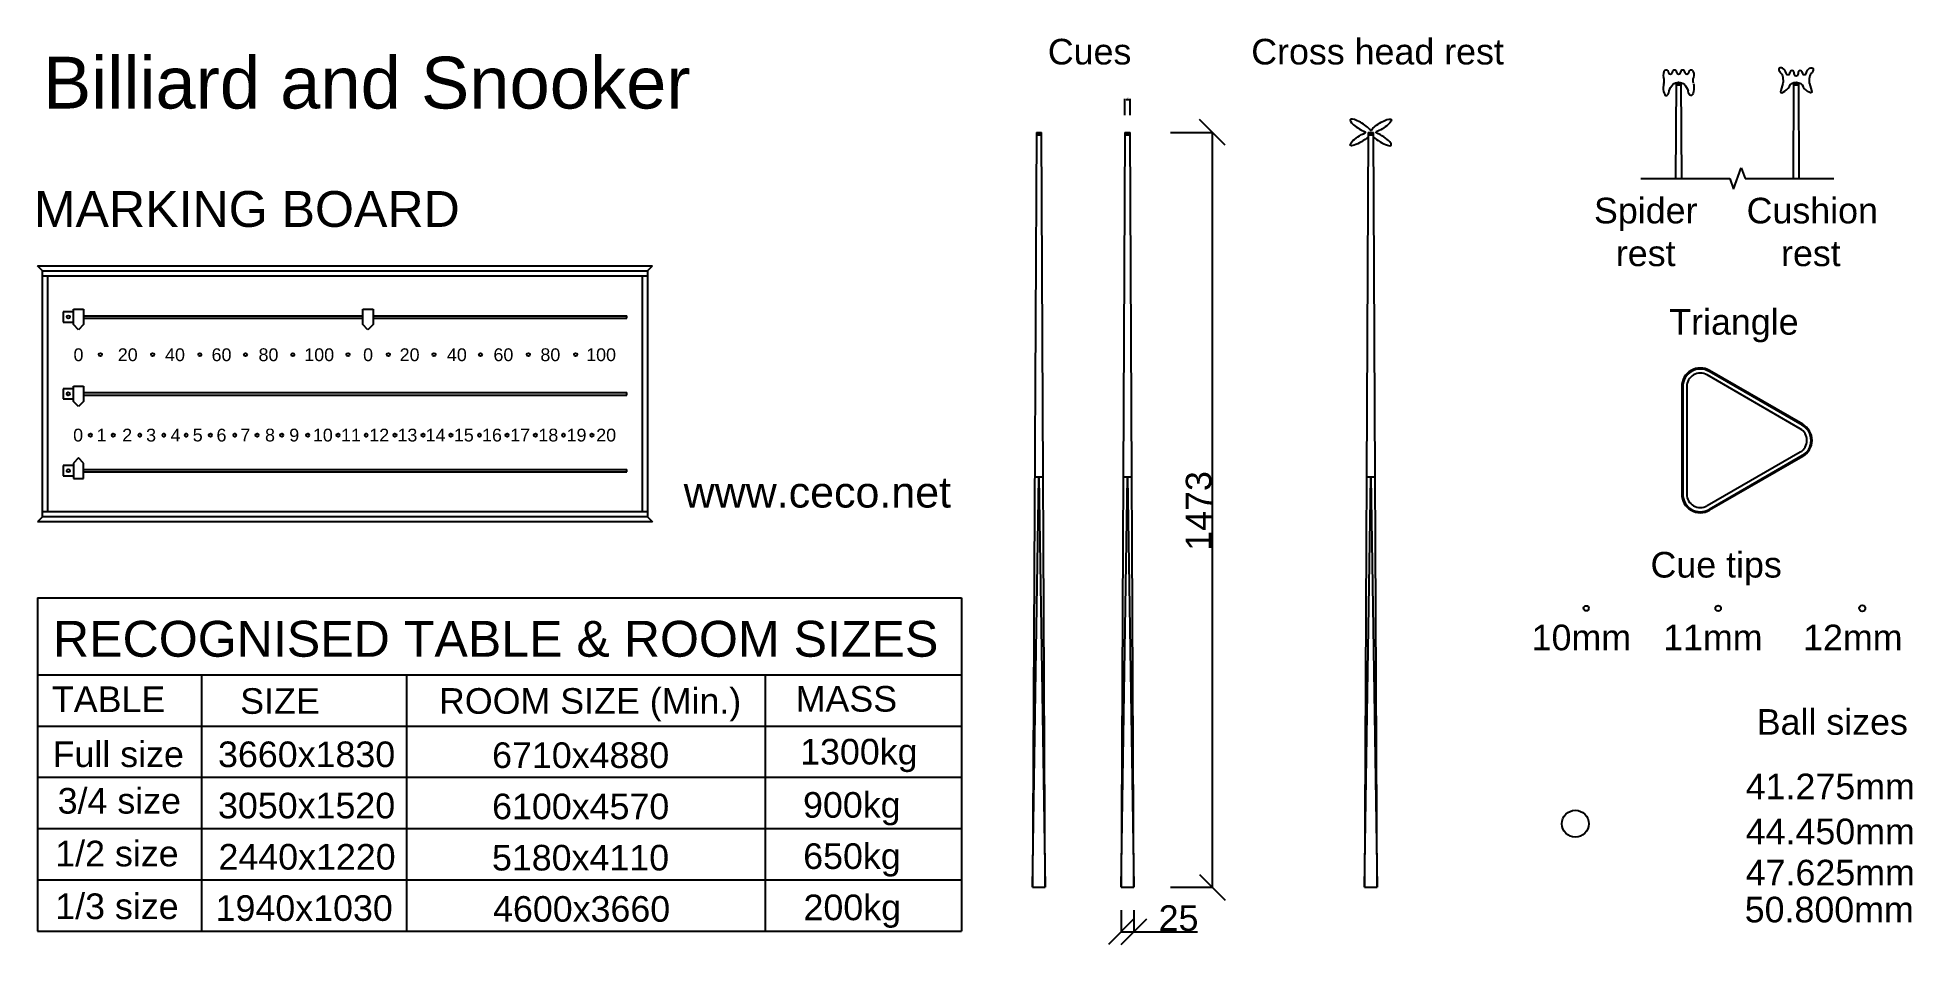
# Model space of a CAD drawing. Header units: millimetres. Extents: x 1801 to 5460, y -4229 to -2459.
import ezdxf

# ---------------------------------------------------------------- set-up
doc = ezdxf.new("R2010")
doc.units = ezdxf.units.MM
doc.layers.add('ceco.net 189', color=7, linetype='Continuous')
doc.styles.add('ARIALI', font='arial.ttf')

# ---------------------------------------------------------------- blocks, each defined once
blk = doc.blocks.new('_Oblique')
at = {"color": 0, "linetype": 'ByBlock', "lineweight": -2}
blk.add_line((-0.5, -0.5), (0.5, 0.5), dxfattribs=at)

msp = doc.modelspace()

# ---------------------------------------------------------------- hatches: boundary and pattern name
at = {"layer": 'ceco.net 189'}
for points in [[(5003.2, -2546.4), (5002.5, -2546.4), (5001.8, -2546.5), (5001, -2546.6), (5000.3, -2546.7), (4999.6, -2546.8), (4998.9, -2547), (4998.2, -2547.3), (4998.2, -2551.4), (5008.2, -2551.4), (5008.2, -2547.3), (5007.4, -2547), (5006.6, -2546.8), (5005.8, -2546.6), (5004.9, -2546.5), (5004.1, -2546.4)], [(5227.6, -2547.1), (5227.5, -2547.1), (5227.5, -2551.4), (5237.6, -2551.4), (5237.5, -2547.1), (5237.5, -2547.1), (5237, -2546.9), (5236.5, -2546.8), (5236, -2546.7), (5235.5, -2546.6), (5235, -2546.6), (5234.5, -2546.5), (5234, -2546.5), (5233.5, -2546.4), (5233, -2546.4), (5232.5, -2546.4), (5232, -2546.4), (5231.5, -2546.4), (5231, -2546.5), (5230.5, -2546.5), (5230, -2546.6), (5229.5, -2546.7), (5229, -2546.8), (5228.5, -2546.9), (5228, -2547)], [(3760, -2644.1), (3750, -2644.1), (3750, -2649.1), (3760, -2649.1)], [(3933, -2644.1), (3923, -2644.1), (3922.9, -2649.1), (3933, -2649.1)], [(4407.6, -2644.1), (4397.6, -2644.1), (4397.5, -2649.1), (4407.6, -2649.1)]]:
    msp.add_hatch(color=256, dxfattribs=at).paths.add_polyline_path(points)

# ---------------------------------------------------------------- linework, layer by layer
for p, q in [((4976.4, -2523.6), (4976, -2524)), ((4998.2, -2547.3), (4997.3, -2733.8)), ((4998.2, -2551.4), (5008.2, -2551.4)), ((5009.2, -2733.8), (5008.2, -2547.3)), ((5206.8, -2548.6), (5202.5, -2562.1)), ((5227.5, -2547.1), (5226.6, -2733.8)), ((5227.5, -2551.4), (5237.6, -2551.4)), ((5238.5, -2733.8), (5237.5, -2547.1)), ((5258.3, -2548.6), (5262.5, -2562.1)), ((3923, -2610.4), (3923, -2578.6)), ((3925.5, -2579.8), (3930.5, -2579.8)), ((3933, -2610.4), (3933, -2578.6)), ((3750, -2644.1), (3742.5, -4117.1)), ((3750, -2644.1), (3760, -2644.1)), ((3750, -2649.1), (3760, -2649.1)), ((3767.5, -4117.1), (3760, -2644.1)), ((3923, -2644.1), (3915.5, -4117.1)), ((3922.9, -2649.1), (3933, -2649.1)), ((3923, -2644.1), (3933, -2644.1)), ((3940.5, -4117.1), (3933, -2644.1)), ((4397.6, -2644.1), (4390.1, -4117.1)), ((4397.5, -2649.1), (4407.6, -2649.1)), ((4397.6, -2644.1), (4407.6, -2644.1)), ((4415.1, -4117.1), (4407.6, -2644.1)), ((5102.9, -2734.2), (5110.4, -2754.8)), ((5110.4, -2754.8), (5125.4, -2713.5)), ((5125.4, -2713.5), (5132.9, -2734.2)), ((1801.1, -2904.3), (3001.1, -2904.3)), ((1811.1, -2914.3), (1801.1, -2904.3)), ((1811.1, -2914.3), (2991.1, -2914.3)), ((1811.1, -3394.3), (1811.1, -2914.3)), ((1811.1, -2924.3), (2991.1, -2924.3)), ((1821.1, -3384.3), (1821.1, -2924.3)), ((2981.1, -2924.3), (2981.1, -3384.3)), ((2991.1, -2914.3), (3001.1, -2904.3)), ((2991.1, -2914.3), (2991.1, -3394.3)), ((1871.1, -2994.3), (1851.1, -2994.3)), ((1851.1, -2994.3), (1851.1, -2994.3)), ((1851.1, -2994.3), (1851.1, -3014.3)), ((1871.1, -2989.3), (1891.1, -2989.3)), ((1871.1, -3019.3), (1871.1, -2989.3)), ((1891.1, -2989.3), (1891.1, -3019.3)), ((2435.8, -2989.3), (2455.8, -2989.3)), ((2435.8, -3019.3), (2435.8, -2989.3)), ((2455.8, -2989.3), (2455.8, -3019.3)), ((1851.1, -3014.3), (1851.1, -3014.3)), ((1851.1, -3014.3), (1871.1, -3014.3)), ((1881.1, -3029.3), (1871.1, -3019.3)), ((1891.1, -3019.3), (1881.1, -3029.3)), ((1891.1, -3001.8), (2435.8, -3001.8)), ((1891.1, -3006.8), (2435.8, -3006.8)), ((2445.8, -3029.3), (2435.8, -3019.3)), ((2455.8, -3019.3), (2445.8, -3029.3)), ((2455.8, -3001.8), (2951.1, -3001.8)), ((2455.8, -3006.8), (2951.1, -3006.8)), ((2951.1, -3006.8), (2951.1, -3001.8)), ((5245.5, -3213.7), (5063.7, -3108.7)), ((1871.1, -3144.3), (1851.1, -3144.3)), ((1851.1, -3144.3), (1851.1, -3144.3)), ((1851.1, -3144.3), (1851.1, -3164.3)), ((1871.1, -3139.3), (1891.1, -3139.3)), ((1871.1, -3169.3), (1871.1, -3139.3)), ((1891.1, -3139.3), (1891.1, -3169.3)), ((5009.3, -3140.1), (5009.3, -3350.1)), ((5011.3, -3140.1), (5011.3, -3350.1)), ((5019.3, -3140.1), (5019.3, -3350.1)), ((5240.5, -3222.4), (5058.7, -3117.4)), ((5244.5, -3215.5), (5062.7, -3110.5)), ((1851.1, -3164.3), (1851.1, -3164.3)), ((1851.1, -3164.3), (1871.1, -3164.3)), ((1881.1, -3179.3), (1871.1, -3169.3)), ((1891.1, -3169.3), (1881.1, -3179.3)), ((1891.1, -3151.8), (2951.1, -3151.8)), ((1891.1, -3156.8), (2951.1, -3156.8)), ((2951.1, -3156.8), (2951.1, -3151.8)), ((1881.1, -3279.3), (1871.1, -3289.3)), ((1871.1, -3289.3), (1871.1, -3319.3)), ((1891.1, -3289.3), (1881.1, -3279.3)), ((1891.1, -3319.3), (1891.1, -3289.3)), ((5240.5, -3267.9), (5058.7, -3372.9)), ((5244.5, -3274.8), (5062.7, -3379.8)), ((5245.5, -3276.5), (5063.7, -3381.5)), ((1871.1, -3294.3), (1851.1, -3294.3)), ((1851.1, -3294.3), (1851.1, -3294.3)), ((1851.1, -3294.3), (1851.1, -3314.3)), ((1851.1, -3314.3), (1851.1, -3314.3)), ((1851.1, -3314.3), (1871.1, -3314.3)), ((1871.1, -3319.3), (1891.1, -3319.3)), ((1891.1, -3301.8), (2951.1, -3301.8)), ((1891.1, -3306.8), (2951.1, -3306.8)), ((2951.1, -3306.8), (2951.1, -3301.8)), ((3742.5, -4117.1), (3755, -3317.1)), ((3763.4, -3317.1), (3746.6, -3317.1)), ((3755, -3317.1), (3767.5, -4117.1)), ((3915.5, -4117.1), (3928, -3317.1)), ((3936.4, -3317.1), (3919.5, -3317.1)), ((3928, -3317.1), (3940.5, -4117.1)), ((4390.1, -4117.1), (4402.6, -3317.1)), ((4411, -3317.1), (4394.1, -3317.1)), ((4402.6, -3317.1), (4415.1, -4117.1)), ((1811.1, -3394.3), (1801.1, -3404.3)), ((2991.1, -3384.3), (1811.1, -3384.3)), ((2991.1, -3394.3), (1811.1, -3394.3)), ((2991.1, -3394.3), (3001.1, -3404.3)), ((3001.1, -3404.3), (1801.1, -3404.3)), ((1801.1, -3552.5), (1801.1, -4202.5)), ((1801.1, -3552.5), (3603.9, -3552.5)), ((3603.9, -3552.5), (3603.9, -4202.5)), ((1801.1, -3702.5), (3603.9, -3702.5)), ((2121.1, -3702.5), (2121.1, -4202.5)), ((2521.1, -3702.5), (2521.1, -4202.5)), ((3221.1, -3702.5), (3221.1, -4202.5)), ((1801.1, -3802.5), (3603.9, -3802.5)), ((1801.1, -3902.5), (3603.9, -3902.5)), ((1801.1, -4002.5), (3603.9, -4002.5)), ((1801.1, -4102.5), (3603.9, -4102.5)), ((3742.5, -4117.1), (3767.5, -4117.1)), ((3915.5, -4117.1), (3940.5, -4117.1)), ((4390.1, -4117.1), (4415.1, -4117.1)), ((1801.1, -4202.5), (3603.9, -4202.5))]:
    msp.add_line(p, q, dxfattribs=at)
at = {"layer": 'ceco.net 189', "color": 0, "linetype": 'ByBlock', "lineweight": -2}
for p, q in [((4118.2, -2669.1), (4068.2, -2619.1)), ((4068.2, -4092.1), (4118.2, -4142.1))]:
    msp.add_line(p, q, dxfattribs=at)
at = {"layer": 'ceco.net 189', "color": 6}
for p, q in [((4012.1, -2644.1), (4094.4, -2644.1)), ((4093.2, -2644.1), (4093.2, -4117.1)), ((4012.1, -4117.1), (4094.4, -4117.1)), ((3915.5, -4162), (3915.5, -4205.1)), ((3940.5, -4162), (3940.5, -4205.1)), ((3915.5, -4203.8), (3940.5, -4203.8)), ((3940.5, -4203.8), (4064.6, -4203.8))]:
    msp.add_line(p, q, dxfattribs=at)
at = {"layer": 'ceco.net 189', "linetype": 'Continuous'}
for p, q in [((4929.6, -2734.2), (5102.9, -2734.2)), ((5132.9, -2734.2), (5306.1, -2734.2))]:
    msp.add_line(p, q, dxfattribs=at)
at = {"layer": 'ceco.net 189'}
for centre, radius in [((1861.1, -3004.3), 3), ((1923.8, -3077.8), 3), ((2025.7, -3077.8), 3), ((2117.9, -3077.8), 3), ((2206.9, -3077.8), 3), ((2299.3, -3077.8), 3), ((2407, -3077.8), 3), ((2485.7, -3077.8), 3), ((2574.6, -3077.8), 3), ((2665.5, -3077.8), 3), ((2758.8, -3077.8), 3), ((2851, -3077.8), 3), ((1861.1, -3154.3), 3), ((1904.3, -3235), 3), ((1949, -3235), 3), ((2000.7, -3235), 3), ((2047.5, -3235), 3), ((2091.2, -3235), 3), ((2138.4, -3235), 3), ((2186.2, -3235), 3), ((2229.5, -3235), 3), ((2277.6, -3235), 3), ((2328.3, -3235), 3), ((2387.4, -3235), 3), ((2442.3, -3235), 3), ((2498.5, -3235), 3), ((2553.3, -3235), 3), ((2607.8, -3235), 3), ((2663.5, -3235), 3), ((2717.2, -3235), 3), ((2772.6, -3235), 3), ((2827.4, -3235), 3), ((2883, -3235), 3), ((1861.1, -3304.3), 3), ((4801.7, -3993.2), 26.2)]:
    msp.add_circle(centre, radius, dxfattribs=at)
at = {"layer": 'ceco.net 189', "color": 5}
for centre, radius in [((4822.9, -3572.8), 5), ((5080.4, -3572.8), 5.5), ((5361.4, -3572.8), 6)]:
    msp.add_circle(centre, radius, dxfattribs=at)
at = {"layer": 'ceco.net 189'}
for centre, radius, start, end in [((4979.2, -2526.4), 4, 0, 135.1693), ((4995.2, -2526.4), 4, 0, 180), ((5011.2, -2526.4), 4, 0, 180), ((5027.2, -2526.4), 4, 42.9009, 179.9793), ((5224.6, -2527.5), 4.1, 1.2248, 178.6318), ((5240.4, -2527.5), 4.1, 1.3682, 178.7752), ((4987.2, -2526.4), 4, 180, 0), ((5003.2, -2526.4), 4, 180, 0), ((5019.2, -2526.4), 4, 180, 0), ((5216.4, -2527.3), 4.12, 181.7875, 358.3889), ((5248.6, -2527.3), 4.12, 181.6111, 358.2125), ((5045.5, -3140.1), 36.2, 60, 180), ((5045.5, -3140.1), 34.2, 60, 180), ((5045.5, -3140.1), 26.2, 60, 180), ((5227.4, -3245.1), 34.2, 300, 60), ((5227.4, -3245.1), 36.2, 300, 60), ((5227.4, -3245.1), 26.2, 300, 60), ((5045.5, -3350.1), 36.2, 180, 300), ((5045.5, -3350.1), 34.2, 180, 300), ((5045.5, -3350.1), 26.2, 180, 300)]:
    msp.add_arc(centre, radius, start, end, dxfattribs=at)
for centre, major_axis, ratio, start_param, end_param in [((4979.2, -2532.4), (0, 10), 0.6, 6.794104, 8.32393), ((5205.6, -2524.6), (5.77, -5.54), 0.600805, 0.553035, 4.927526), ((4979.2, -2557.4), (0, 15), 0.4, 0.931762, 4.319579), ((4970.1, -2543.4), (0, 10), 0.5, 4.17367, 5.421877), ((5211.4, -2557.3), (-8.85, -8.82), 0.36, 5.594218, 8.528129), ((5262.5, -2543.8), (0.1, 15.1), 0.296816, 0.259828, 1.898465), ((4382.6, -2631.6), (20, -12.5), 0.254399, 0.540778, 5.344328), ((4391.2, -2644.1), (0, 1.24), 0.804197, 3.768207, 5.665105), ((4402.6, -2639.1), (-1.48, -0.03), 0.675903, 6.851179, 8.750853), ((4422.6, -2656.6), (-20, 12.5), 0.254399, 0.536915, 0.594999), ((4422.6, -2656.6), (-20, 12.5), 0.254399, 0.897615, 5.344432)]:
    msp.add_ellipse(centre, major_axis=major_axis, ratio=ratio, start_param=start_param, end_param=end_param, dxfattribs=at)
at = {"layer": 'ceco.net 189', "extrusion": (0, 0, -1)}
for centre, major_axis, ratio, start_param, end_param in [((5027.2, -2532.4), (0, 10), 0.6, 6.794104, 8.32393), ((5259.4, -2524.6), (-5.77, -5.54), 0.600805, 0.553035, 4.927526), ((5003.2, -2572.4), (0, -26), 0.759646, 8.218043, 10.631513), ((5027.2, -2557.4), (0, 15), 0.4, 0.931762, 4.319579), ((5036.4, -2543.4), (0, 10), 0.5, 4.187539, 5.421877), ((5202.5, -2543.8), (-0.1, 15.1), 0.296816, 0.259828, 1.898465), ((5232.6, -2556.4), (-13.5, 0), 0.738554, 6.496707, 9.270293), ((5232.5, -2528), (0, 6.44), 0.593356, 1.482774, 4.800412), ((5253.7, -2557.3), (8.85, -8.82), 0.36, 5.594218, 8.463466), ((4422.6, -2631.6), (-20, -12.5), 0.254399, 0.536915, 5.344328), ((4382.6, -2656.6), (20, 12.5), 0.254399, 0.897615, 5.344432), ((4402.6, -2649), (-1.48, 0.03), 0.675903, 6.851179, 8.750853), ((4413.9, -2644.1), (0, 1.24), 0.804197, 3.768207, 5.665105)]:
    msp.add_ellipse(centre, major_axis=major_axis, ratio=ratio, start_param=start_param, end_param=end_param, dxfattribs=at)
at = {"layer": 'ceco.net 189'}
for points in [[(3925.5, -2579.4), (3925.5, -2580.2), (3923, -2579.8)], [(3930.5, -2579.4), (3930.5, -2580.2), (3933, -2579.8)]]:
    msp.add_solid(points, dxfattribs=at)

# ---------------------------------------------------------------- block references
at = {"layer": 'ceco.net 189', "color": 6, "xscale": 50, "yscale": 50, "zscale": 50, "rotation": 180}
msp.add_blockref('_Oblique', (3915.5, -4203.8), dxfattribs=at)
at = {"layer": 'ceco.net 189', "color": 6, "xscale": 50, "yscale": 50, "zscale": 50}
msp.add_blockref('_Oblique', (3940.5, -4203.8), dxfattribs=at)

# ---------------------------------------------------------------- texts
at = {"layer": 'ceco.net 189', "color": 5, "style": 'ARIALI'}
for s, height, p in [('Cues', 50, (3772.4, -2511.6)), ('Cross head rest', 50, (4169.3, -2511.6)), ('MARKING BOARD', 70, (1793.8, -2828.6)), ('Spider', 50, (4838.1, -2821.7)), ('Cushion', 50, (5135.9, -2821.7)), ('rest', 50, (4880.8, -2905.1)), ('rest', 50, (5203.1, -2905.1)), ('Triangle', 50, (4985, -3038.9)), ('0', 25, (1871.3, -3090.5)), ('20', 25, (1957.7, -3090.5)), ('40', 25, (2049.9, -3090.5)), ('60', 25, (2140.7, -3090.5)), ('80', 25, (2232.3, -3090.5)), ('100', 25, (2321.6, -3090.5)), ('0', 25, (2436.4, -3090.5)), ('20', 25, (2507.7, -3090.5)), ('40', 25, (2599.9, -3090.5)), ('60', 25, (2690.7, -3090.5)), ('80', 25, (2782.3, -3090.5)), ('100', 25, (2871.6, -3090.5)), ('0', 25, (1870.6, -3247.3)), ('1', 25, (1916.5, -3247.3)), ('2', 25, (1966.3, -3247.3)), ('3', 25, (2013, -3247.3)), ('4', 25, (2060.8, -3247.2)), ('5', 25, (2103.9, -3247.2)), ('6', 25, (2150.3, -3247.3)), ('7', 25, (2197, -3247.2)), ('8', 25, (2245, -3247.3)), ('9', 25, (2292.3, -3247.3)), ('10', 25, (2338.4, -3247.3)), ('11', 25, (2393.4, -3247.3)), ('12', 25, (2448.4, -3247.3)), ('13', 25, (2503.4, -3247.3)), ('14', 25, (2558.4, -3247.3)), ('15', 25, (2613.4, -3247.3)), ('16', 25, (2668.4, -3247.3)), ('17', 25, (2723.4, -3247.3)), ('18', 25, (2778.4, -3247.3)), ('19', 25, (2833.4, -3247.3)), ('20', 25, (2891.2, -3247.3)), ('Cue tips', 50, (4948.4, -3512.8)), ('RECOGNISED TABLE & ROOM SIZES', 70, (1831.2, -3667.3)), ('10mm', 50, (4716.5, -3654.7)), ('11mm', 50, (4973, -3654.7)), ('12mm', 50, (5246.1, -3654.7)), ('TABLE', 50, (1829.1, -3775.2)), ('SIZE', 50, (2196.6, -3778.7)), ('ROOM SIZE (Min.)', 50, (2584.4, -3778.6)), ('MASS', 50, (3280.4, -3774.4)), ('Ball sizes', 50, (5155.6, -3819.5)), ('Full size', 50, (1830.5, -3882.5)), ('3660x1830', 50, (2153.3, -3882.7)), ('6710x4880', 50, (2688.1, -3884.4)), ('1300kg', 50, (3289.1, -3877.6)), ('41.275mm', 50, (5134.2, -3945.4)), ('3/4 size', 50, (1840.4, -3973.4)), ('3050x1520', 50, (2153.3, -3982.7)), ('6100x4570', 50, (2688.1, -3984.4)), ('900kg', 50, (3294.8, -3981.4)), ('44.450mm', 50, (5134.2, -4033.2)), ('1/2 size', 50, (1835.7, -4076.3)), ('2440x1220', 50, (2154.2, -4082.7)), ('5180x4110', 50, (2687.8, -4084.4)), ('650kg', 50, (3295.1, -4081.4)), ('47.625mm', 50, (5134.2, -4113.5)), ('1/3 size', 50, (1835.7, -4179.2)), ('1940x1030', 50, (2148.6, -4182.7)), ('4600x3660', 50, (2689.9, -4184.4)), ('200kg', 50, (3295.7, -4181.4)), ('50.800mm', 50, (5132.2, -4185.6))]:
    msp.add_text(s, height=height, dxfattribs=at).set_placement(p)
msp.add_text('1473', height=50, rotation=90, dxfattribs=at).set_placement((4091.6, -3460.5))
at = {"layer": 'ceco.net 189', "color": 5, "insert": (1811.7, -2496.5), "char_height": 101.068, "width": 69333.795, "attachment_point": 1, "style": 'ARIALI'}
msp.add_mtext('Billiard and Snooker', dxfattribs=at)
at = {"layer": 'ceco.net 189', "insert": (3928, -2577.9), "char_height": 2.5, "attachment_point": 5}
msp.add_mtext('10', dxfattribs=at)
at = {"layer": 'ceco.net 189', "color": 7, "insert": (3061.9, -3316.2), "char_height": 60, "width": 69333.795, "attachment_point": 1, "style": 'ARIALI'}
msp.add_mtext('www.ceco.net', dxfattribs=at)
at = {"layer": 'ceco.net 189', "color": 5, "insert": (4027.5, -4177.7), "char_height": 50, "attachment_point": 5, "style": 'ARIALI'}
msp.add_mtext('25', dxfattribs=at)

doc.saveas('drawing.dxf')
